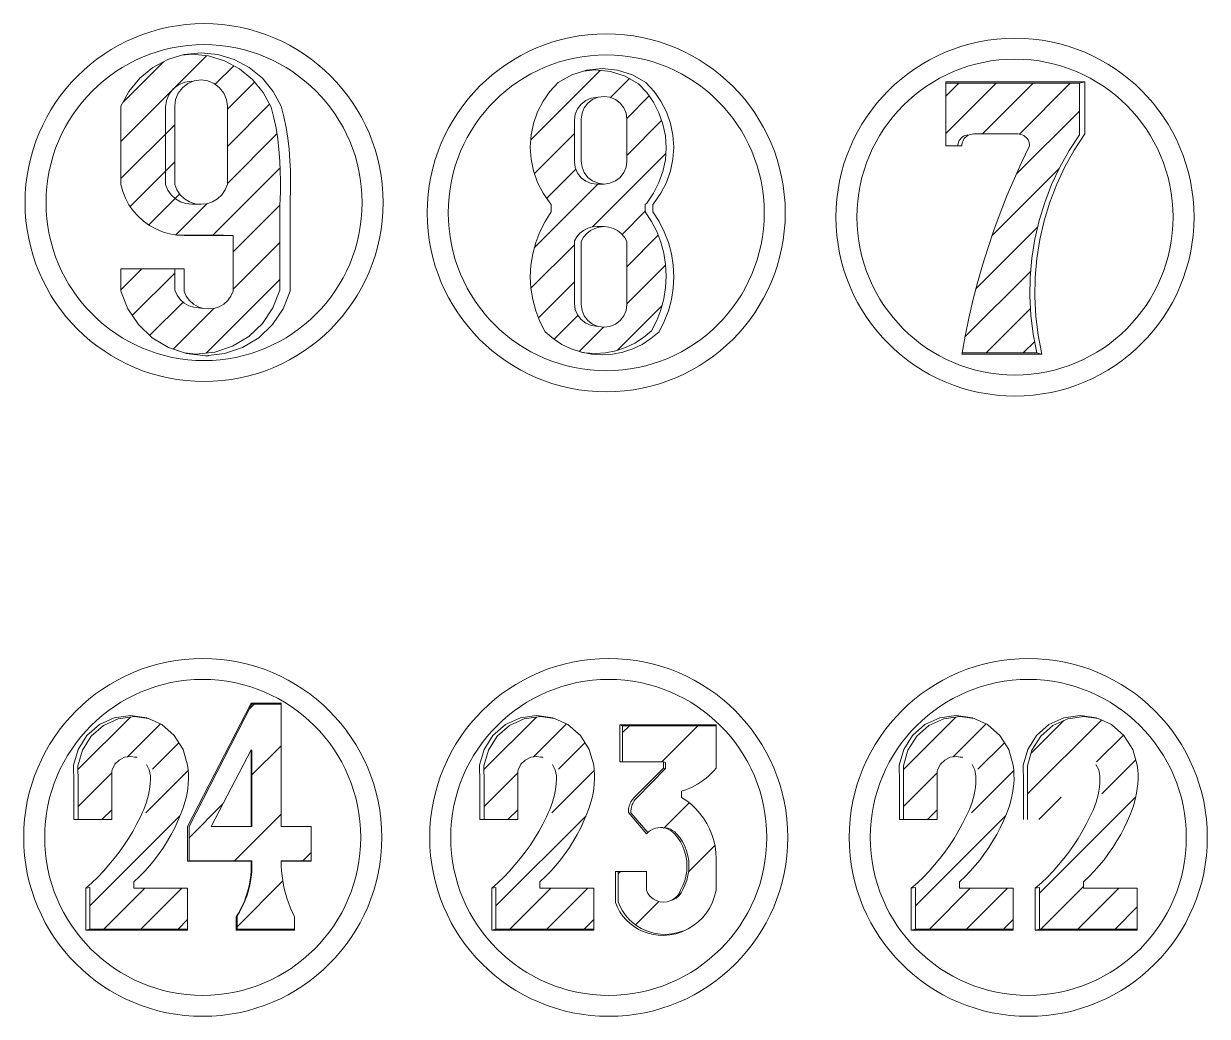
# Model space of a CAD drawing. Header units: inches. Extents: x 352 to 11605, y -941 to 2503.
# Drawn here: x 4951.4 to 5003.3, y 742.1 to 785.7 of the extents above; entities that cross this region are included whole.
import ezdxf

# ---------------------------------------------------------------- set-up
doc = ezdxf.new("R2010")
doc.units = ezdxf.units.IN
doc.header["$MEASUREMENT"] = 0
pattern_1 = [(45, (4354.5797, 1323.5204), (-0.8148213, 0.8148213), [])]
pattern_2 = [(45, (4354.5797, 1323.5204), (-0.8148213, 0.8148213), [])]

msp = doc.modelspace()

# ---------------------------------------------------------------- hatches: boundary and pattern name
at = {"lineweight": 20}
h = msp.add_hatch(dxfattribs=at)
h.set_pattern_fill('ANSI31', color=256, scale=9.218651)
h.set_pattern_definition(pattern_1)
h.paths.add_polyline_path([(4962.615, 777.812), (4962.624, 777.986), (4962.638, 778.416), (4962.64, 778.846), (4962.631, 779.277), (4962.612, 779.706), (4962.577, 780.211), (4962.523, 780.682), (4962.447, 781.149), (4962.351, 781.613), (4962.233, 782.072), (4961.883, 782.724), (4961.413, 783.294), (4960.842, 783.762), (4960.189, 784.11), (4959.482, 784.324), (4958.747, 784.397), (4958.304, 784.353), (4957.7, 784.17), (4957.041, 783.819), (4956.464, 783.346), (4955.989, 782.77), (4955.636, 782.112), (4955.636, 778.68), (4955.722, 778.37), (4955.841, 778.072), (4955.994, 777.79), (4956.178, 777.527), (4956.39, 777.286), (4956.628, 777.07), (4956.889, 776.883), (4957.169, 776.727), (4957.465, 776.603), (4957.773, 776.513), (4958.09, 776.459), (4958.141, 776.456), (4960.138, 776.456), (4960.562, 776.441), (4960.562, 773.996), (4960.466, 773.78), (4960.327, 773.588), (4960.151, 773.43), (4959.946, 773.311), (4959.721, 773.238), (4959.486, 773.214), (4959.251, 773.238), (4958.84, 773.285), (4958.617, 773.357), (4958.414, 773.474), (4958.24, 773.631), (4958.103, 773.821), (4958.008, 774.035), (4958.008, 774.974), (4955.636, 774.974), (4955.636, 773.996), (4955.942, 773.219), (4956.409, 772.526), (4957.013, 771.95), (4957.728, 771.518), (4958.424, 771.283), (4958.938, 771.227), (4959.76, 771.316), (4960.543, 771.581), (4961.251, 772.009), (4961.85, 772.579), (4962.312, 773.265), (4962.615, 774.035)])
h.paths.add_polyline_path([(4960.068, 778.228), (4959.879, 778.052), (4959.658, 777.919), (4959.413, 777.837), (4959.156, 777.81), (4958.9, 777.837), (4958.655, 777.919), (4958.433, 778.052), (4958.245, 778.228), (4958.099, 778.441), (4958.001, 778.68), (4958.001, 782.112), (4958.041, 782.411), (4958.156, 782.69), (4958.34, 782.929), (4958.579, 783.113), (4958.857, 783.228), (4959.156, 783.268), (4959.455, 783.228), (4959.734, 783.113), (4959.973, 782.929), (4960.157, 782.69), (4960.272, 782.411), (4960.312, 782.112), (4960.312, 778.68), (4960.214, 778.441)], flags=16)
h = msp.add_hatch(dxfattribs=at)
h.set_pattern_fill('ANSI31', color=256, scale=9.218651)
h.set_pattern_definition(pattern_1)
h.paths.add_polyline_path([(4978.656, 777.8), (4978.716, 777.865), (4979.016, 778.295), (4979.256, 778.761), (4979.43, 779.256), (4979.536, 779.769), (4979.571, 780.292), (4979.536, 780.815), (4979.43, 781.329), (4979.256, 781.823), (4979.016, 782.289), (4978.716, 782.719), (4978.361, 783.104), (4977.771, 783.436), (4977.126, 783.64), (4976.453, 783.709), (4975.944, 783.657), (4975.425, 783.493), (4974.829, 783.158), (4974.47, 782.769), (4974.167, 782.335), (4973.925, 781.864), (4973.749, 781.365), (4973.643, 780.846), (4973.607, 780.318), (4973.643, 779.79), (4973.749, 779.272), (4973.925, 778.772), (4974.167, 778.301), (4974.47, 777.867), (4974.531, 777.802), (4974.531, 777.478), (4974.255, 777.053), (4974.025, 776.601), (4973.844, 776.127), (4973.713, 775.637), (4973.633, 775.136), (4973.607, 774.629), (4973.633, 774.123), (4973.713, 773.622), (4973.844, 773.132), (4974.025, 772.658), (4974.255, 772.206), (4974.607, 771.909), (4974.993, 771.66), (4975.408, 771.461), (4975.809, 771.329), (4975.998, 771.292), (4976.453, 771.263), (4976.907, 771.292), (4977.355, 771.379), (4977.787, 771.522), (4978.198, 771.718), (4978.581, 771.965), (4978.929, 772.259), (4979.157, 772.707), (4979.337, 773.176), (4979.466, 773.661), (4979.545, 774.157), (4979.571, 774.659), (4979.545, 775.16), (4979.466, 775.657), (4979.337, 776.142), (4979.157, 776.611), (4978.929, 777.059), (4978.656, 777.48)])
h.paths.add_polyline_path([(4977.253, 776.751), (4977.439, 776.655), (4977.603, 776.525), (4977.74, 776.365), (4977.843, 776.183), (4977.843, 773.408), (4977.809, 773.149), (4977.71, 772.908), (4977.551, 772.701), (4977.343, 772.542), (4977.102, 772.442), (4976.844, 772.408), (4976.585, 772.442), (4976.283, 772.493), (4976.045, 772.592), (4975.839, 772.749), (4975.682, 772.954), (4975.583, 773.193), (4975.549, 773.45), (4975.549, 776.198), (4975.652, 776.378), (4975.787, 776.536), (4975.95, 776.665), (4976.134, 776.76), (4976.333, 776.819), (4976.54, 776.839), (4976.844, 776.831), (4977.052, 776.811)], flags=16)
h.paths.add_polyline_path([(4977.102, 778.733), (4976.844, 778.699), (4976.54, 778.688), (4976.283, 778.722), (4976.045, 778.821), (4975.839, 778.979), (4975.682, 779.184), (4975.583, 779.422), (4975.549, 779.679), (4975.549, 781.511), (4975.583, 781.767), (4975.682, 782.006), (4975.839, 782.211), (4976.045, 782.368), (4976.283, 782.467), (4976.585, 782.515), (4976.844, 782.549), (4977.102, 782.515), (4977.343, 782.415), (4977.551, 782.256), (4977.71, 782.049), (4977.809, 781.807), (4977.843, 781.549), (4977.843, 779.699), (4977.809, 779.44), (4977.71, 779.199), (4977.551, 778.991), (4977.343, 778.833)], flags=16)
h = msp.add_hatch(dxfattribs=at)
h.set_pattern_fill('ANSI31', color=256, scale=9.218651)
h.set_pattern_definition(pattern_1)
h.paths.add_polyline_path([(4995.621, 775.45), (4995.753, 776.277), (4995.942, 777.093), (4996.188, 777.894), (4996.49, 778.675), (4996.846, 779.433), (4997.254, 780.165), (4997.713, 780.866), (4997.713, 783.13), (4991.843, 783.13), (4991.843, 780.373), (4992.365, 780.373), (4992.37, 780.446), (4992.414, 780.576), (4992.49, 780.69), (4992.593, 780.781), (4992.716, 780.841), (4992.75, 780.848), (4992.685, 780.826), (4992.624, 780.796), (4992.567, 780.758), (4992.516, 780.713), (4992.471, 780.661), (4992.433, 780.605), (4992.403, 780.543), (4992.381, 780.479), (4992.367, 780.412), (4992.365, 780.373), (4992.546, 780.373), (4992.553, 780.476), (4992.597, 780.607), (4992.674, 780.723), (4992.779, 780.814), (4992.903, 780.875), (4993.005, 780.896), (4993.074, 780.9), (4995.047, 780.9), (4995.17, 780.875), (4995.294, 780.814), (4995.397, 780.722), (4995.472, 780.607), (4995.515, 780.476), (4995.521, 780.373), (4995.172, 779.648), (4994.841, 778.915), (4994.528, 778.174), (4994.233, 777.426), (4993.957, 776.671), (4993.699, 775.909), (4993.459, 775.141), (4993.239, 774.368), (4993.037, 773.589), (4992.854, 772.806), (4992.691, 772.019), (4992.557, 771.288), (4995.843, 771.288), (4995.682, 772.11), (4995.579, 772.941), (4995.534, 773.778), (4995.548, 774.615)])
h = msp.add_hatch(dxfattribs=at)
h.set_pattern_fill('ANSI31', color=256, scale=17)
h.set_pattern_definition([(45, (3941.2828, 1637.9424), (-1.502602, 1.502602), [])])
h.paths.add_polyline_path([(4962.673, 755.855), (4961.389, 755.855), (4958.631, 750.485), (4958.631, 748.978), (4961.389, 748.978), (4961.389, 748.753), (4961.385, 748.56), (4961.371, 748.367), (4961.348, 748.176), (4961.315, 747.986), (4961.274, 747.797), (4961.223, 747.611), (4961.163, 747.428), (4961.095, 747.247), (4961.017, 747.071), (4960.932, 746.898), (4960.838, 746.729), (4960.735, 746.566), (4960.735, 745.985), (4963.259, 745.985), (4963.259, 746.521), (4963.168, 746.711), (4963.084, 746.904), (4963.007, 747.1), (4962.938, 747.3), (4962.877, 747.501), (4962.824, 747.705), (4962.778, 747.911), (4962.741, 748.118), (4962.712, 748.327), (4962.691, 748.536), (4962.678, 748.747), (4962.673, 748.978), (4963.992, 748.978), (4963.992, 750.479), (4962.673, 750.479)])
h.paths.add_polyline_path([(4961.354, 753.85), (4961.389, 753.823), (4961.389, 750.485), (4961.354, 750.479), (4959.595, 750.479)], flags=16)
h = msp.add_hatch(dxfattribs=at)
h.set_pattern_fill('ANSI31', color=256, scale=9.218651)
h.set_pattern_definition([(45, (4318.344, 1323.5204), (-0.8148213, 0.8148213), [])])
h.paths.add_polyline_path([(4958.569, 747.777), (4956.212, 747.777), (4956.212, 748.054), (4956.452, 748.284), (4956.683, 748.523), (4956.904, 748.772), (4957.114, 749.029), (4957.314, 749.295), (4957.503, 749.569), (4957.68, 749.85), (4957.845, 750.139), (4957.999, 750.434), (4958.14, 750.735), (4958.269, 751.042), (4958.312, 751.161), (4958.385, 751.353), (4958.447, 751.549), (4958.5, 751.748), (4958.541, 751.949), (4958.573, 752.152), (4958.593, 752.356), (4958.603, 752.562), (4958.603, 752.767), (4958.591, 752.972), (4958.569, 753.177), (4958.371, 753.872), (4957.983, 754.483), (4957.439, 754.959), (4956.848, 755.231), (4956.23, 755.32), (4955.521, 755.218), (4954.871, 754.918), (4954.331, 754.447), (4953.948, 753.842), (4953.751, 753.153), (4953.758, 752.437), (4953.758, 750.789), (4955.234, 750.789), (4955.234, 752.955), (4955.373, 753.216), (4955.564, 753.402), (4955.802, 753.522), (4956.066, 753.563), (4956.23, 753.536), (4956.33, 753.522), (4956.334, 753.52), (4956.491, 753.495), (4956.728, 753.377), (4956.917, 753.192), (4957.041, 752.959), (4957.088, 752.699), (4957.088, 752.532), (4957.08, 752.365), (4957.064, 752.198), (4957.04, 752.033), (4957.008, 751.869), (4956.969, 751.706), (4956.921, 751.546), (4956.865, 751.388), (4956.802, 751.233), (4956.732, 751.082), (4956.654, 750.908), (4956.493, 750.589), (4956.32, 750.275), (4956.136, 749.969), (4955.94, 749.669), (4955.733, 749.377), (4955.516, 749.093), (4955.288, 748.818), (4955.05, 748.551), (4954.802, 748.293), (4954.544, 748.045), (4954.278, 747.806), (4954.278, 745.982), (4958.569, 745.982)])
h = msp.add_hatch(dxfattribs=at)
h.set_pattern_fill('ANSI31', color=256, scale=9.218651)
h.set_pattern_definition([(45, (4336.1657, 1323.5204), (-0.8148213, 0.8148213), [])])
h.paths.add_polyline_path([(4976.391, 747.777), (4974.033, 747.777), (4974.033, 748.054), (4974.274, 748.284), (4974.505, 748.523), (4974.726, 748.772), (4974.936, 749.029), (4975.136, 749.295), (4975.324, 749.569), (4975.501, 749.85), (4975.667, 750.139), (4975.82, 750.434), (4975.962, 750.735), (4976.09, 751.042), (4976.134, 751.161), (4976.206, 751.353), (4976.269, 751.549), (4976.321, 751.748), (4976.363, 751.949), (4976.394, 752.152), (4976.415, 752.356), (4976.425, 752.562), (4976.424, 752.767), (4976.413, 752.972), (4976.391, 753.177), (4976.192, 753.872), (4975.805, 754.483), (4975.26, 754.959), (4974.67, 755.231), (4974.052, 755.32), (4973.343, 755.218), (4972.692, 754.918), (4972.153, 754.447), (4971.769, 753.842), (4971.573, 753.153), (4971.58, 752.437), (4971.58, 750.789), (4973.056, 750.789), (4973.056, 752.955), (4973.194, 753.216), (4973.385, 753.402), (4973.624, 753.522), (4973.888, 753.563), (4974.052, 753.536), (4974.151, 753.522), (4974.155, 753.52), (4974.313, 753.495), (4974.549, 753.377), (4974.738, 753.192), (4974.862, 752.959), (4974.91, 752.699), (4974.91, 752.532), (4974.902, 752.365), (4974.886, 752.198), (4974.862, 752.033), (4974.83, 751.869), (4974.79, 751.706), (4974.742, 751.546), (4974.687, 751.388), (4974.624, 751.233), (4974.554, 751.082), (4974.475, 750.908), (4974.314, 750.589), (4974.142, 750.275), (4973.957, 749.969), (4973.762, 749.669), (4973.555, 749.377), (4973.338, 749.093), (4973.11, 748.818), (4972.871, 748.551), (4972.623, 748.293), (4972.366, 748.045), (4972.099, 747.806), (4972.099, 745.982), (4976.391, 745.982)])
h = msp.add_hatch(dxfattribs=at)
h.set_pattern_fill('ANSI31', color=256, scale=17)
h.set_pattern_definition([(45, (3946.4337, 1637.7034), (-1.502602, 1.502602), [])])
h.paths.add_polyline_path([(4981.761, 754.913), (4977.658, 754.913), (4977.658, 753.324), (4979.447, 753.324), (4979.544, 753.296), (4979.544, 753.026), (4978.278, 751.748), (4978.2, 751.657), (4978.165, 751.607), (4978.134, 751.555), (4978.107, 751.501), (4978.083, 751.446), (4978.064, 751.389), (4978.048, 751.33), (4978.037, 751.271), (4978.026, 751.151), (4978.027, 751.09), (4978.771, 750.223), (4978.795, 750.247), (4978.888, 750.314), (4978.99, 750.368), (4979.098, 750.407), (4979.21, 750.431), (4979.325, 750.439), (4979.423, 750.439), (4979.537, 750.431), (4979.648, 750.408), (4979.755, 750.369), (4979.856, 750.316), (4979.948, 750.249), (4980.03, 750.17), (4980.168, 750), (4980.288, 749.816), (4980.388, 749.621), (4980.467, 749.416), (4980.524, 749.204), (4980.559, 748.988), (4980.572, 748.769), (4980.561, 748.55), (4980.528, 748.333), (4980.472, 748.121), (4980.395, 747.916), (4980.296, 747.72), (4980.226, 747.575), (4980.128, 747.447), (4980.006, 747.341), (4979.866, 747.263), (4979.772, 747.231), (4979.616, 747.182), (4979.455, 747.166), (4979.293, 747.182), (4979.137, 747.231), (4978.995, 747.31), (4978.872, 747.417), (4978.773, 747.546), (4978.703, 747.693), (4978.703, 748.509), (4977.46, 748.509), (4977.46, 747.181), (4977.548, 746.974), (4977.658, 746.777), (4977.787, 746.592), (4977.934, 746.422), (4978.098, 746.268), (4978.277, 746.131), (4978.469, 746.014), (4978.673, 745.917), (4978.885, 745.841), (4979.103, 745.788), (4979.327, 745.757), (4979.552, 745.75), (4979.823, 745.772), (4980.09, 745.825), (4980.349, 745.909), (4980.54, 745.995), (4980.745, 746.118), (4980.963, 746.286), (4981.161, 746.477), (4981.335, 746.689), (4981.484, 746.92), (4981.606, 747.166), (4981.698, 747.425), (4981.761, 747.693), (4981.761, 749.083), (4981.749, 749.351), (4981.715, 749.616), (4981.658, 749.878), (4981.579, 750.134), (4981.478, 750.382), (4981.357, 750.621), (4981.215, 750.848), (4981.055, 751.062), (4980.877, 751.262), (4980.682, 751.446), (4980.472, 751.613), (4980.249, 751.761), (4980.249, 752.033), (4980.396, 752.082), (4980.539, 752.138), (4980.68, 752.2), (4980.817, 752.27), (4980.951, 752.347), (4981.081, 752.429), (4981.207, 752.519), (4981.328, 752.614), (4981.444, 752.715), (4981.555, 752.822), (4981.661, 752.934), (4981.761, 753.052)])
h = msp.add_hatch(dxfattribs=at)
h.set_pattern_fill('ANSI31', color=256, scale=9.218651)
h.set_pattern_definition(pattern_2)
h.paths.add_polyline_path([(4994.805, 747.777), (4992.447, 747.777), (4992.447, 748.054), (4992.688, 748.284), (4992.919, 748.523), (4993.14, 748.772), (4993.35, 749.029), (4993.55, 749.295), (4993.738, 749.569), (4993.916, 749.85), (4994.081, 750.139), (4994.234, 750.434), (4994.376, 750.735), (4994.504, 751.042), (4994.548, 751.161), (4994.62, 751.353), (4994.683, 751.549), (4994.735, 751.748), (4994.777, 751.949), (4994.808, 752.152), (4994.829, 752.356), (4994.839, 752.562), (4994.838, 752.767), (4994.827, 752.972), (4994.805, 753.177), (4994.606, 753.872), (4994.219, 754.483), (4993.675, 754.959), (4993.084, 755.231), (4992.466, 755.32), (4991.757, 755.218), (4991.106, 754.918), (4990.567, 754.447), (4990.184, 753.842), (4989.987, 753.153), (4989.994, 752.437), (4989.994, 750.789), (4991.47, 750.789), (4991.47, 752.955), (4991.608, 753.216), (4991.799, 753.402), (4992.038, 753.522), (4992.302, 753.563), (4992.466, 753.536), (4992.565, 753.522), (4992.57, 753.52), (4992.727, 753.495), (4992.963, 753.377), (4993.152, 753.192), (4993.277, 752.959), (4993.324, 752.699), (4993.324, 752.532), (4993.316, 752.365), (4993.3, 752.198), (4993.276, 752.033), (4993.244, 751.869), (4993.204, 751.706), (4993.157, 751.546), (4993.101, 751.388), (4993.038, 751.233), (4992.968, 751.082), (4992.889, 750.908), (4992.729, 750.589), (4992.556, 750.275), (4992.372, 749.969), (4992.176, 749.669), (4991.969, 749.377), (4991.752, 749.093), (4991.524, 748.818), (4991.285, 748.551), (4991.037, 748.293), (4990.78, 748.045), (4990.513, 747.806), (4990.513, 745.982), (4994.805, 745.982)])
h = msp.add_hatch(dxfattribs=at)
h.set_pattern_fill('ANSI31', color=256, scale=9.218651)
h.set_pattern_definition(pattern_2)
h.paths.add_polyline_path([(5000.247, 747.777), (4997.89, 747.777), (4997.89, 748.054), (4998.13, 748.284), (4998.361, 748.523), (4998.582, 748.772), (4998.793, 749.029), (4998.992, 749.295), (4999.181, 749.569), (4999.358, 749.85), (4999.523, 750.139), (4999.677, 750.434), (4999.818, 750.735), (4999.947, 751.042), (4999.99, 751.161), (5000.063, 751.353), (5000.125, 751.549), (5000.178, 751.748), (5000.22, 751.949), (5000.251, 752.152), (5000.271, 752.356), (5000.281, 752.562), (5000.281, 752.767), (5000.269, 752.972), (5000.247, 753.177), (5000.049, 753.872), (4999.662, 754.483), (4999.117, 754.959), (4998.526, 755.231), (4997.908, 755.32), (4997.199, 755.218), (4996.549, 754.918), (4996.01, 754.447), (4995.626, 753.842), (4995.43, 753.153), (4995.436, 752.437), (4995.436, 750.789), (4996.912, 750.789), (4996.912, 752.955), (4997.051, 753.216), (4997.242, 753.402), (4997.48, 753.522), (4997.744, 753.563), (4997.908, 753.536), (4998.008, 753.522), (4998.012, 753.52), (4998.169, 753.495), (4998.406, 753.377), (4998.595, 753.192), (4998.719, 752.959), (4998.766, 752.699), (4998.766, 752.532), (4998.759, 752.365), (4998.743, 752.198), (4998.719, 752.033), (4998.687, 751.869), (4998.647, 751.706), (4998.599, 751.546), (4998.544, 751.388), (4998.481, 751.233), (4998.41, 751.082), (4998.332, 750.908), (4998.171, 750.589), (4997.998, 750.275), (4997.814, 749.969), (4997.618, 749.669), (4997.412, 749.377), (4997.194, 749.093), (4996.966, 748.818), (4996.728, 748.551), (4996.48, 748.293), (4996.222, 748.045), (4995.956, 747.806), (4995.956, 745.982), (5000.247, 745.982)])

# ---------------------------------------------------------------- linework, layer by layer
for p, q in [((4976.635, 776.811), (4976.434, 776.751)), ((4976.844, 776.831), (4976.635, 776.811)), ((4992.557, 771.288), (4995.843, 771.288)), ((4961.389, 755.855), (4962.673, 755.855)), ((4977.542, 754.957), (4977.542, 753.324)), ((4977.658, 754.913), (4977.658, 753.324)), ((4961.354, 750.479), (4961.354, 753.85)), ((4977.542, 753.324), (4977.658, 753.324)), ((4977.658, 753.324), (4979.447, 753.324)), ((4979.447, 753.324), (4979.544, 753.296)), ((4979.544, 753.296), (4979.544, 753.026)), ((4979.772, 747.231), (4979.616, 747.182))]:
    msp.add_line(p, q, dxfattribs=at)
for points in [[(4957.7, 784.17), (4957.041, 783.819), (4956.464, 783.346), (4955.989, 782.77), (4955.636, 782.112), (4955.636, 778.68), (4955.722, 778.37), (4955.841, 778.072), (4955.994, 777.79), (4956.178, 777.527), (4956.39, 777.286), (4956.628, 777.07), (4956.889, 776.883), (4957.169, 776.727), (4957.465, 776.603), (4957.773, 776.513), (4958.09, 776.459), (4958.141, 776.456), (4958.41, 776.441), (4960.562, 776.441)], [(4957.7, 784.17), (4958.304, 784.353), (4958.414, 784.386), (4959.157, 784.459), (4959.899, 784.386), (4960.614, 784.17), (4961.272, 783.819), (4961.85, 783.346), (4962.324, 782.77), (4962.677, 782.112), (4962.796, 781.649), (4962.894, 781.18), (4962.97, 780.708), (4963.025, 780.232), (4963.06, 779.723), (4963.08, 779.289), (4963.088, 778.855), (4963.086, 778.42), (4963.073, 777.986), (4963.063, 777.81), (4963.063, 773.996), (4962.757, 773.219), (4962.291, 772.526), (4961.686, 771.95), (4960.971, 771.518), (4960.18, 771.251), (4959.486, 771.175)], [(4958.424, 771.283), (4958.938, 771.227), (4959.76, 771.316), (4960.543, 771.581), (4961.251, 772.009), (4961.85, 772.579), (4962.312, 773.265), (4962.615, 774.035), (4962.615, 777.812), (4962.624, 777.986), (4962.638, 778.416), (4962.64, 778.846), (4962.631, 779.277), (4962.612, 779.706), (4962.577, 780.211), (4962.523, 780.682), (4962.447, 781.149), (4962.351, 781.613), (4962.233, 782.072), (4961.883, 782.724), (4961.413, 783.294), (4960.842, 783.762), (4960.189, 784.11), (4959.482, 784.324), (4958.747, 784.397), (4958.304, 784.353)], [(4974.531, 777.478), (4974.531, 777.802), (4974.47, 777.867), (4974.167, 778.301), (4973.925, 778.772), (4973.749, 779.272), (4973.643, 779.79), (4973.607, 780.318), (4973.643, 780.846), (4973.749, 781.365), (4973.925, 781.864), (4974.167, 782.335), (4974.47, 782.769), (4974.829, 783.158), (4975.425, 783.493), (4975.944, 783.657), (4976.076, 783.699)], [(4975.809, 771.329), (4975.998, 771.292), (4976.453, 771.263), (4976.907, 771.292), (4977.355, 771.379), (4977.787, 771.522), (4978.198, 771.718), (4978.581, 771.965), (4978.929, 772.259), (4979.157, 772.707), (4979.337, 773.176), (4979.466, 773.661), (4979.545, 774.157), (4979.571, 774.659), (4979.545, 775.16), (4979.466, 775.657), (4979.337, 776.142), (4979.157, 776.611), (4978.929, 777.059), (4978.656, 777.48), (4978.656, 777.8), (4978.716, 777.865), (4979.016, 778.295), (4979.256, 778.761), (4979.43, 779.256), (4979.536, 779.769), (4979.571, 780.292), (4979.536, 780.815), (4979.43, 781.329), (4979.256, 781.823), (4979.016, 782.289), (4978.716, 782.719), (4978.361, 783.104), (4977.771, 783.436), (4977.126, 783.64), (4976.453, 783.709), (4975.944, 783.657)], [(4978.981, 777.478), (4978.981, 777.802), (4979.041, 777.867), (4979.344, 778.301), (4979.586, 778.772), (4979.762, 779.272), (4979.869, 779.79), (4979.905, 780.318), (4979.869, 780.846), (4979.762, 781.365), (4979.586, 781.864), (4979.344, 782.335), (4979.041, 782.769), (4978.682, 783.158), (4978.087, 783.493), (4977.435, 783.699), (4976.756, 783.769), (4976.076, 783.699)], [(4958.746, 783.216), (4958.45, 783.177), (4958.174, 783.063), (4957.937, 782.881), (4957.756, 782.644), (4957.641, 782.369), (4957.602, 782.072), (4957.602, 778.673), (4957.699, 778.436), (4957.844, 778.226), (4958.03, 778.051), (4958.25, 777.92), (4958.492, 777.839), (4958.746, 777.812), (4959.156, 777.81), (4959.413, 777.837), (4959.658, 777.919), (4959.879, 778.052), (4960.068, 778.228), (4960.214, 778.441), (4960.312, 778.68), (4960.312, 782.112)], [(4960.312, 782.112), (4960.272, 782.411), (4960.157, 782.69), (4959.973, 782.929), (4959.734, 783.113), (4959.455, 783.228), (4959.156, 783.268), (4958.857, 783.228), (4958.579, 783.113), (4958.34, 782.929), (4958.156, 782.69), (4958.041, 782.411), (4958.001, 782.112), (4958.001, 778.68), (4958.099, 778.441), (4958.245, 778.228), (4958.433, 778.052), (4958.655, 777.919), (4958.9, 777.837), (4959.156, 777.81)], [(4997.949, 783.186), (4997.713, 783.13), (4991.843, 783.13)], [(4997.713, 783.13), (4997.713, 780.866), (4997.254, 780.165), (4996.846, 779.433), (4996.49, 778.675), (4996.188, 777.894), (4995.942, 777.093), (4995.753, 776.277), (4995.621, 775.45), (4995.548, 774.615), (4995.534, 773.778), (4995.579, 772.941), (4995.682, 772.11), (4995.843, 771.288), (4996.061, 771.228), (4995.898, 772.058), (4995.794, 772.897), (4995.748, 773.742), (4995.763, 774.588), (4995.837, 775.431), (4995.969, 776.266), (4996.16, 777.09), (4996.409, 777.899), (4996.714, 778.688), (4997.073, 779.454), (4997.486, 780.192), (4997.949, 780.9), (4997.949, 783.186), (4991.843, 783.186), (4991.843, 783.13), (4991.843, 780.373), (4992.365, 780.373), (4992.546, 780.373), (4992.551, 780.441), (4992.564, 780.509), (4992.586, 780.574), (4992.617, 780.636), (4992.655, 780.694), (4992.701, 780.746), (4992.753, 780.791), (4992.81, 780.829), (4992.872, 780.86), (4992.937, 780.882), (4993.005, 780.896), (4993.074, 780.9), (4995.001, 780.9), (4995.069, 780.896), (4995.136, 780.882), (4995.201, 780.86), (4995.263, 780.829), (4995.32, 780.791), (4995.371, 780.745), (4995.416, 780.693), (4995.453, 780.636), (4995.483, 780.574), (4995.505, 780.509), (4995.517, 780.441), (4995.521, 780.373), (4995.172, 779.648), (4994.841, 778.915), (4994.528, 778.174), (4994.233, 777.426), (4993.957, 776.671), (4993.699, 775.909), (4993.459, 775.141), (4993.239, 774.368), (4993.037, 773.589), (4992.854, 772.806), (4992.691, 772.019), (4992.557, 771.288), (4992.546, 771.228), (4996.061, 771.228)], [(4976.585, 782.515), (4976.344, 782.415), (4976.136, 782.256), (4975.978, 782.049), (4975.878, 781.807), (4975.844, 781.549), (4975.844, 779.699), (4975.878, 779.44), (4975.978, 779.199), (4976.136, 778.991), (4976.344, 778.833), (4976.585, 778.733), (4976.844, 778.699)], [(4992.817, 780.861), (4992.75, 780.848), (4992.685, 780.826), (4992.624, 780.796), (4992.567, 780.758), (4992.516, 780.713), (4992.471, 780.661), (4992.433, 780.605), (4992.403, 780.543), (4992.381, 780.479), (4992.367, 780.412), (4992.365, 780.373)], [(4974.531, 777.478), (4974.255, 777.053), (4974.025, 776.601), (4973.844, 776.127), (4973.713, 775.637), (4973.633, 775.136), (4973.607, 774.629), (4973.633, 774.123), (4973.713, 773.622), (4973.844, 773.132), (4974.025, 772.658), (4974.255, 772.206), (4974.607, 771.909), (4974.993, 771.66), (4975.408, 771.461), (4975.809, 771.329), (4975.845, 771.317)], [(4975.845, 771.317), (4976.297, 771.23), (4976.756, 771.2), (4977.215, 771.23), (4977.667, 771.317), (4978.103, 771.461), (4978.519, 771.66), (4978.905, 771.909), (4979.257, 772.206), (4979.487, 772.658), (4979.668, 773.132), (4979.799, 773.622), (4979.878, 774.123), (4979.905, 774.629), (4979.878, 775.136), (4979.799, 775.637), (4979.668, 776.127), (4979.487, 776.601), (4979.257, 777.053), (4978.981, 777.478)], [(4976.434, 776.751), (4976.248, 776.655), (4976.084, 776.525), (4975.947, 776.365), (4975.844, 776.183), (4975.844, 773.408), (4975.878, 773.149), (4975.978, 772.908), (4976.136, 772.701), (4976.344, 772.542), (4976.585, 772.442)], [(4959.486, 773.214), (4959.721, 773.238), (4959.946, 773.311), (4960.151, 773.43), (4960.327, 773.588), (4960.466, 773.78), (4960.562, 773.996), (4960.562, 776.441), (4960.138, 776.456), (4958.141, 776.456)], [(4959.35, 771.16), (4958.519, 771.251), (4958.424, 771.283), (4957.728, 771.518), (4957.013, 771.95), (4956.409, 772.526), (4955.942, 773.219), (4955.636, 773.996), (4955.636, 774.974), (4958.008, 774.974), (4958.41, 774.974), (4958.41, 773.996), (4958.506, 773.78), (4958.645, 773.588), (4958.821, 773.43), (4959.026, 773.311), (4959.251, 773.238)], [(4959.486, 773.214), (4959.251, 773.238), (4958.84, 773.285), (4958.617, 773.357), (4958.414, 773.474), (4958.24, 773.631), (4958.103, 773.821), (4958.008, 774.035), (4958.008, 774.974)], [(4958.569, 748.957), (4958.569, 750.479), (4961.354, 755.902)], [(4962.673, 748.957), (4963.992, 748.957), (4963.992, 748.978), (4963.992, 750.479), (4962.673, 750.479), (4962.673, 755.855), (4962.673, 755.902), (4961.354, 755.902), (4961.389, 755.855), (4958.631, 750.485), (4958.631, 748.978)], [(4953.57, 750.789), (4953.57, 752.453), (4953.563, 753.177), (4953.761, 753.872), (4954.148, 754.483), (4954.693, 754.959), (4955.35, 755.261), (4956.066, 755.365), (4956.782, 755.261), (4956.848, 755.231), (4957.439, 754.959), (4957.983, 754.483), (4958.371, 753.872), (4958.569, 753.177), (4958.591, 752.972), (4958.603, 752.767), (4958.603, 752.562), (4958.593, 752.356), (4958.573, 752.152), (4958.541, 751.949), (4958.5, 751.748), (4958.447, 751.549), (4958.385, 751.353), (4958.312, 751.161), (4958.269, 751.042), (4958.14, 750.735), (4957.999, 750.434), (4957.845, 750.139), (4957.68, 749.85), (4957.503, 749.569), (4957.314, 749.295), (4957.114, 749.029), (4956.904, 748.772), (4956.683, 748.523), (4956.452, 748.284), (4956.212, 748.054), (4956.212, 747.777), (4958.569, 747.777), (4958.569, 745.982), (4958.569, 745.935), (4954.094, 745.935)], [(4953.758, 750.789), (4953.758, 752.437), (4953.751, 753.153), (4953.948, 753.842), (4954.331, 754.447), (4954.871, 754.918), (4955.521, 755.218), (4956.23, 755.32), (4956.848, 755.231)], [(4971.391, 750.789), (4971.391, 752.453), (4971.384, 753.177), (4971.583, 753.872), (4971.97, 754.483), (4972.515, 754.959), (4973.172, 755.261), (4973.888, 755.365), (4974.603, 755.261), (4974.67, 755.231), (4975.26, 754.959), (4975.805, 754.483), (4976.192, 753.872), (4976.391, 753.177), (4976.413, 752.972), (4976.424, 752.767), (4976.425, 752.562), (4976.415, 752.356), (4976.394, 752.152), (4976.363, 751.949), (4976.321, 751.748), (4976.269, 751.549), (4976.206, 751.353), (4976.134, 751.161), (4976.09, 751.042), (4975.962, 750.735), (4975.82, 750.434), (4975.667, 750.139), (4975.501, 749.85), (4975.324, 749.569), (4975.136, 749.295), (4974.936, 749.029), (4974.726, 748.772), (4974.505, 748.523), (4974.274, 748.284), (4974.033, 748.054), (4974.033, 747.777), (4976.391, 747.777), (4976.391, 745.982), (4976.391, 745.935), (4971.916, 745.935)], [(4971.58, 750.789), (4971.58, 752.437), (4971.573, 753.153), (4971.769, 753.842), (4972.153, 754.447), (4972.692, 754.918), (4973.343, 755.218), (4974.052, 755.32), (4974.67, 755.231)], [(4980.963, 746.286), (4981.161, 746.477), (4981.335, 746.689), (4981.484, 746.92), (4981.606, 747.166), (4981.698, 747.425), (4981.761, 747.693), (4981.761, 749.083), (4981.749, 749.351), (4981.715, 749.616), (4981.658, 749.878), (4981.579, 750.134), (4981.478, 750.382), (4981.357, 750.621), (4981.215, 750.848), (4981.055, 751.062), (4980.877, 751.262), (4980.682, 751.446), (4980.472, 751.613), (4980.249, 751.761), (4980.249, 752.033), (4980.396, 752.082), (4980.539, 752.138), (4980.68, 752.2), (4980.817, 752.27), (4980.951, 752.347), (4981.081, 752.429), (4981.207, 752.519), (4981.328, 752.614), (4981.444, 752.715), (4981.555, 752.822), (4981.661, 752.934), (4981.761, 753.052), (4981.761, 754.913)], [(4989.806, 750.789), (4989.806, 752.453), (4989.799, 753.177), (4989.997, 753.872), (4990.384, 754.483), (4990.929, 754.959), (4991.586, 755.261), (4992.302, 755.365), (4993.017, 755.261), (4993.084, 755.231), (4993.675, 754.959), (4994.219, 754.483), (4994.606, 753.872), (4994.805, 753.177), (4994.827, 752.972), (4994.838, 752.767), (4994.839, 752.562), (4994.829, 752.356), (4994.808, 752.152), (4994.777, 751.949), (4994.735, 751.748), (4994.683, 751.549), (4994.62, 751.353), (4994.548, 751.161), (4994.504, 751.042), (4994.376, 750.735), (4994.234, 750.434), (4994.081, 750.139), (4993.916, 749.85), (4993.738, 749.569), (4993.55, 749.295), (4993.35, 749.029), (4993.14, 748.772), (4992.919, 748.523), (4992.688, 748.284), (4992.447, 748.054), (4992.447, 747.777), (4994.805, 747.777), (4994.805, 745.982), (4994.805, 745.935), (4990.33, 745.935)], [(4989.994, 750.789), (4989.994, 752.437), (4989.987, 753.153), (4990.184, 753.842), (4990.567, 754.447), (4991.106, 754.918), (4991.757, 755.218), (4992.466, 755.32), (4993.084, 755.231)], [(4995.248, 750.789), (4995.248, 752.453), (4995.241, 753.177), (4995.439, 753.872), (4995.827, 754.483), (4996.371, 754.959), (4997.028, 755.261), (4997.744, 755.365), (4998.46, 755.261), (4998.526, 755.231), (4999.117, 754.959), (4999.662, 754.483), (5000.049, 753.872), (5000.247, 753.177), (5000.269, 752.972), (5000.281, 752.767), (5000.281, 752.562), (5000.271, 752.356), (5000.251, 752.152), (5000.22, 751.949), (5000.178, 751.748), (5000.125, 751.549), (5000.063, 751.353), (4999.99, 751.161), (4999.947, 751.042), (4999.818, 750.735), (4999.677, 750.434), (4999.523, 750.139), (4999.358, 749.85), (4999.181, 749.569), (4998.992, 749.295), (4998.793, 749.029), (4998.582, 748.772), (4998.361, 748.523), (4998.13, 748.284), (4997.89, 748.054), (4997.89, 747.777), (5000.247, 747.777), (5000.247, 745.982), (5000.247, 745.935), (4995.772, 745.935)], [(4995.436, 750.789), (4995.436, 752.437), (4995.43, 753.153), (4995.626, 753.842), (4996.01, 754.447), (4996.549, 754.918), (4997.199, 755.218), (4997.908, 755.32), (4998.526, 755.231)], [(4953.57, 750.789), (4953.758, 750.789), (4955.235, 750.789), (4955.235, 752.909), (4955.249, 752.982), (4955.374, 753.218), (4955.565, 753.405), (4955.804, 753.524), (4956.068, 753.565), (4956.232, 753.538), (4956.332, 753.524), (4956.336, 753.522)], [(4971.391, 750.789), (4971.58, 750.789), (4973.057, 750.789), (4973.057, 752.909), (4973.07, 752.982), (4973.196, 753.218), (4973.387, 753.405), (4973.626, 753.524), (4973.89, 753.565), (4974.054, 753.538), (4974.154, 753.524), (4974.158, 753.522)], [(4979.447, 753.324), (4979.447, 753.052), (4979.544, 753.026), (4978.278, 751.748), (4978.2, 751.657), (4978.165, 751.607), (4978.134, 751.555), (4978.107, 751.501), (4978.083, 751.446), (4978.064, 751.389), (4978.048, 751.33), (4978.037, 751.271), (4978.026, 751.151), (4978.027, 751.09), (4978.771, 750.223)], [(4989.806, 750.789), (4989.994, 750.789), (4991.471, 750.789), (4991.471, 752.909), (4991.484, 752.982), (4991.61, 753.218), (4991.801, 753.405), (4992.04, 753.524), (4992.304, 753.565), (4992.468, 753.538), (4992.568, 753.524), (4992.572, 753.522)], [(4956.759, 753.216), (4956.885, 752.981), (4956.932, 752.718), (4956.933, 752.549), (4956.925, 752.38), (4956.908, 752.212), (4956.884, 752.045), (4956.852, 751.879), (4956.812, 751.715), (4956.763, 751.554), (4956.707, 751.394), (4956.644, 751.238), (4956.573, 751.085), (4956.494, 750.909), (4956.331, 750.587), (4956.157, 750.27), (4955.971, 749.961), (4955.773, 749.658), (4955.564, 749.363), (4955.345, 749.077), (4955.114, 748.798), (4954.874, 748.529), (4954.623, 748.268), (4954.363, 748.017), (4954.094, 747.777), (4954.094, 745.935), (4954.278, 745.982), (4958.569, 745.982)], [(4974.581, 753.216), (4974.706, 752.981), (4974.754, 752.718), (4974.754, 752.549), (4974.746, 752.38), (4974.73, 752.212), (4974.706, 752.045), (4974.674, 751.879), (4974.633, 751.715), (4974.585, 751.554), (4974.529, 751.394), (4974.466, 751.238), (4974.394, 751.085), (4974.315, 750.909), (4974.153, 750.587), (4973.978, 750.27), (4973.792, 749.961), (4973.595, 749.658), (4973.386, 749.363), (4973.166, 749.077), (4972.936, 748.798), (4972.696, 748.529), (4972.445, 748.268), (4972.185, 748.017), (4971.916, 747.777), (4971.916, 745.935), (4972.099, 745.982), (4976.391, 745.982)], [(4979.447, 753.052), (4978.169, 751.761), (4978.089, 751.669), (4978.054, 751.618), (4978.023, 751.566), (4977.996, 751.512), (4977.972, 751.455), (4977.952, 751.398), (4977.936, 751.339), (4977.925, 751.279), (4977.914, 751.157), (4977.915, 751.096), (4978.713, 750.167), (4978.771, 750.223), (4978.795, 750.247), (4978.888, 750.314), (4978.99, 750.368), (4979.098, 750.407), (4979.21, 750.431), (4979.325, 750.439)], [(4992.995, 753.216), (4993.12, 752.981), (4993.168, 752.718), (4993.168, 752.549), (4993.16, 752.38), (4993.144, 752.212), (4993.12, 752.045), (4993.088, 751.879), (4993.047, 751.715), (4992.999, 751.554), (4992.943, 751.394), (4992.88, 751.238), (4992.809, 751.085), (4992.729, 750.909), (4992.567, 750.587), (4992.393, 750.27), (4992.206, 749.961), (4992.009, 749.658), (4991.8, 749.363), (4991.58, 749.077), (4991.35, 748.798), (4991.11, 748.529), (4990.859, 748.268), (4990.599, 748.017), (4990.33, 747.777), (4990.33, 745.935), (4990.513, 745.982), (4994.805, 745.982)], [(4998.437, 753.216), (4998.563, 752.981), (4998.61, 752.718), (4998.611, 752.549), (4998.603, 752.38), (4998.587, 752.212), (4998.562, 752.045), (4998.53, 751.879), (4998.49, 751.715), (4998.442, 751.554), (4998.386, 751.394), (4998.322, 751.238), (4998.251, 751.085), (4998.172, 750.909), (4998.009, 750.587), (4997.835, 750.27), (4997.649, 749.961), (4997.451, 749.658), (4997.242, 749.363), (4997.023, 749.077), (4996.793, 748.798), (4996.552, 748.529), (4996.302, 748.268), (4996.042, 748.017), (4995.772, 747.777), (4995.772, 745.935), (4995.956, 745.982), (5000.247, 745.982)], [(4961.354, 748.957), (4958.569, 748.957), (4958.631, 748.978), (4961.389, 748.978)], [(4963.992, 748.978), (4962.695, 748.978), (4962.673, 748.957), (4962.678, 748.747), (4962.691, 748.536), (4962.712, 748.327), (4962.741, 748.118), (4962.778, 747.911), (4962.824, 747.705), (4962.877, 747.501), (4962.938, 747.3), (4963.007, 747.1), (4963.084, 746.904), (4963.168, 746.711), (4963.259, 746.521), (4963.259, 745.985), (4963.259, 745.935), (4960.694, 745.935), (4960.694, 746.521), (4960.798, 746.687), (4960.892, 746.857), (4960.979, 747.031), (4961.057, 747.21), (4961.126, 747.392), (4961.187, 747.577), (4961.238, 747.765), (4961.28, 747.955), (4961.313, 748.147), (4961.336, 748.341), (4961.35, 748.535), (4961.354, 748.73)], [(4961.354, 748.73), (4961.354, 748.957), (4961.389, 748.978), (4961.389, 748.753), (4961.385, 748.56), (4961.371, 748.367), (4961.348, 748.176), (4961.315, 747.986), (4961.274, 747.797), (4961.223, 747.611), (4961.163, 747.428), (4961.095, 747.247), (4961.017, 747.071), (4960.932, 746.898), (4960.838, 746.729), (4960.735, 746.566), (4960.735, 745.985)], [(4979.616, 747.182), (4979.455, 747.166), (4979.293, 747.182), (4979.137, 747.231), (4978.995, 747.31), (4978.872, 747.417), (4978.773, 747.546), (4978.703, 747.693), (4978.703, 748.509), (4977.46, 748.509), (4977.342, 748.509), (4977.342, 747.148), (4977.431, 746.939), (4977.542, 746.741), (4977.672, 746.554), (4977.821, 746.382), (4977.987, 746.227), (4978.168, 746.089), (4978.362, 745.97), (4978.567, 745.872), (4978.781, 745.796), (4979.002, 745.742), (4979.227, 745.711), (4979.455, 745.703), (4979.728, 745.726), (4979.998, 745.78), (4980.259, 745.864), (4980.51, 745.977), (4980.54, 745.995), (4980.745, 746.118), (4980.963, 746.286)], [(4977.46, 748.509), (4977.46, 747.181), (4977.548, 746.974), (4977.658, 746.777), (4977.787, 746.592), (4977.934, 746.422), (4978.098, 746.268), (4978.277, 746.131), (4978.469, 746.014), (4978.673, 745.917), (4978.885, 745.841), (4979.103, 745.788), (4979.327, 745.757), (4979.552, 745.75), (4979.823, 745.772), (4980.09, 745.825), (4980.349, 745.909), (4980.54, 745.995)], [(4954.094, 747.777), (4954.278, 747.806), (4954.278, 745.982)], [(4971.916, 747.777), (4972.099, 747.806), (4972.099, 745.982)], [(4990.33, 747.777), (4990.513, 747.806), (4990.513, 745.982)], [(4995.772, 747.777), (4995.956, 747.806), (4995.956, 745.982)], [(4960.694, 745.935), (4960.735, 745.985), (4963.259, 745.985)]]:
    msp.add_lwpolyline(points, dxfattribs=at)
for points in [[(4976.283, 778.722), (4976.045, 778.821), (4975.839, 778.979), (4975.682, 779.184), (4975.583, 779.422), (4975.549, 779.679), (4975.549, 781.511), (4975.583, 781.767), (4975.682, 782.006), (4975.839, 782.211), (4976.045, 782.368), (4976.283, 782.467), (4976.585, 782.515), (4976.844, 782.549), (4977.102, 782.515), (4977.343, 782.415), (4977.551, 782.256), (4977.71, 782.049), (4977.809, 781.807), (4977.843, 781.549), (4977.843, 779.699), (4977.809, 779.44), (4977.71, 779.199), (4977.551, 778.991), (4977.343, 778.833), (4977.102, 778.733), (4976.844, 778.699), (4976.54, 778.688)], [(4977.551, 772.701), (4977.71, 772.908), (4977.809, 773.149), (4977.843, 773.408), (4977.843, 776.183), (4977.74, 776.365), (4977.603, 776.525), (4977.439, 776.655), (4977.253, 776.751), (4977.052, 776.811), (4976.844, 776.831), (4976.54, 776.839), (4976.333, 776.819), (4976.134, 776.76), (4975.95, 776.665), (4975.787, 776.536), (4975.652, 776.378), (4975.549, 776.198), (4975.549, 773.45), (4975.583, 773.193), (4975.682, 772.954), (4975.839, 772.749), (4976.045, 772.592), (4976.283, 772.493), (4976.585, 772.442), (4976.844, 772.408), (4977.102, 772.442), (4977.343, 772.542)], [(4959.486, 771.16), (4959.486, 771.175), (4959.35, 771.16)], [(4977.658, 754.913), (4981.761, 754.913), (4981.761, 754.957), (4977.542, 754.957)], [(4959.595, 750.479), (4961.354, 753.85), (4961.389, 753.823), (4961.389, 750.485), (4961.354, 750.479)], [(4979.537, 750.431), (4979.423, 750.439), (4979.325, 750.439), (4979.44, 750.431), (4979.552, 750.407), (4979.66, 750.368), (4979.762, 750.314), (4979.855, 750.247), (4979.937, 750.167), (4980.077, 749.995), (4980.198, 749.809), (4980.299, 749.612), (4980.379, 749.406), (4980.437, 749.192), (4980.472, 748.973), (4980.485, 748.752), (4980.474, 748.531), (4980.44, 748.312), (4980.384, 748.098), (4980.306, 747.891), (4980.206, 747.693), (4980.136, 747.546), (4980.037, 747.417), (4979.914, 747.31), (4979.772, 747.231), (4979.866, 747.263), (4980.006, 747.341), (4980.128, 747.447), (4980.226, 747.575), (4980.296, 747.72), (4980.395, 747.916), (4980.472, 748.121), (4980.528, 748.333), (4980.561, 748.55), (4980.572, 748.769), (4980.559, 748.988), (4980.524, 749.204), (4980.467, 749.416), (4980.388, 749.621), (4980.288, 749.816), (4980.168, 750), (4980.03, 750.17), (4979.948, 750.249), (4979.856, 750.316), (4979.755, 750.369), (4979.648, 750.408)]]:
    msp.add_lwpolyline(points, close=True, dxfattribs=at)
for centre, radius in [((4959.291, 777.884), 7.858), ((4976.94, 777.436), 7.858), ((4994.881, 777.247), 7.858), ((4959.291, 777.884), 6.936), ((4976.94, 777.436), 6.936), ((4994.881, 777.247), 6.936), ((4959.23, 750.008), 7.858), ((4977.051, 750.008), 7.858), ((4995.465, 750.008), 7.858), ((4959.23, 750.008), 6.936), ((4977.051, 750.008), 6.936), ((4995.465, 750.008), 6.936)]:
    msp.add_circle(centre, radius, dxfattribs=at)

doc.saveas('drawing.dxf')
